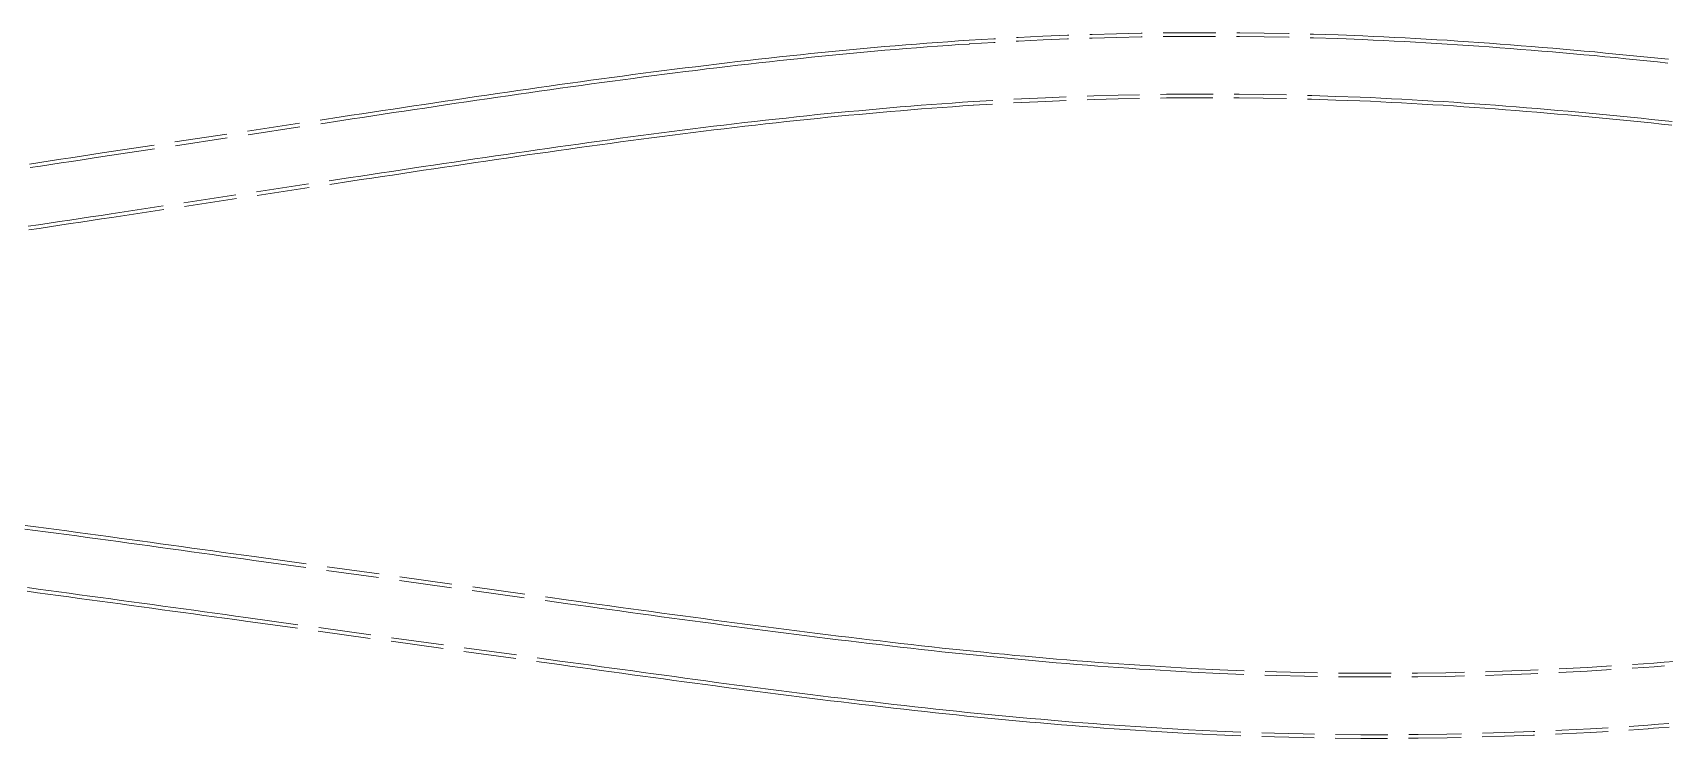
# Model space of a CAD drawing. Extents: x 0 to 531375, y 0 to 4335249.
# Drawn here: x 491483.7 to 491639.1, y 4325444.8 to 4325512 of the extents above; entities that cross this region are included whole.
import ezdxf

# ---------------------------------------------------------------- set-up
doc = ezdxf.new("R2010")
doc.units = 0
doc.linetypes.add('DASH', pattern=[0.35, 0.25, -0.1])
doc.layers.add('地铁', color=4, linetype='Continuous', lineweight=15)

# ---------------------------------------------------------------- blocks, each defined once
blk = doc.blocks.new('天津2000地铁')
at = {"layer": '地铁', "linetype": 'DASH', "ltscale": 20}
for p, q in [((-6438.51, -1726.6), (-6437.5, -1726.52)), ((-6437.5, -1726.52), (-6436.5, -1726.44)), ((-6436.5, -1726.44), (-6435.49, -1726.36)), ((-6435.49, -1726.36), (-6434.49, -1726.28)), ((-6434.49, -1726.28), (-6433.48, -1726.2)), ((-6433.48, -1726.2), (-6432.48, -1726.13)), ((-6433.46, -1726.55), (-6432.45, -1726.48)), ((-6432.48, -1726.13), (-6431.47, -1726.06)), ((-6432.45, -1726.48), (-6431.45, -1726.41)), ((-6431.47, -1726.06), (-6430.47, -1726)), ((-6431.45, -1726.41), (-6430.44, -1726.35)), ((-6392.99, -1725.93), (-6391.99, -1725.97)), ((-6392.98, -1725.58), (-6391.97, -1725.62)), ((-6391.99, -1725.97), (-6390.98, -1726.02)), ((-6391.97, -1725.62), (-6390.96, -1725.67)), ((-6390.98, -1726.02), (-6389.97, -1726.07)), ((-6390.96, -1725.67), (-6389.96, -1725.72)), ((-6389.97, -1726.07), (-6388.97, -1726.12)), ((-6389.96, -1725.72), (-6388.95, -1725.77)), ((-6388.97, -1726.12), (-6387.96, -1726.17)), ((-6388.95, -1725.77), (-6387.94, -1725.82)), ((-6387.96, -1726.17), (-6386.96, -1726.23)), ((-6387.94, -1725.82), (-6386.94, -1725.88)), ((-6386.96, -1726.23), (-6385.95, -1726.29)), ((-6386.94, -1725.88), (-6385.93, -1725.94)), ((-6385.95, -1726.29), (-6384.95, -1726.35)), ((-6385.93, -1725.94), (-6384.92, -1726)), ((-6384.95, -1726.35), (-6383.94, -1726.42)), ((-6384.92, -1726), (-6383.92, -1726.07)), ((-6383.94, -1726.42), (-6382.94, -1726.48)), ((-6383.92, -1726.07), (-6382.91, -1726.13)), ((-6382.94, -1726.48), (-6381.93, -1726.55)), ((-6382.91, -1726.13), (-6381.91, -1726.2)), ((-6381.91, -1726.2), (-6380.9, -1726.28)), ((-6380.9, -1726.28), (-6379.9, -1726.35)), ((-6379.9, -1726.35), (-6378.9, -1726.43)), ((-6378.9, -1726.43), (-6377.89, -1726.51)), ((-6377.89, -1726.51), (-6376.89, -1726.59)), ((-6453.52, -1728.15), (-6452.53, -1728.03)), ((-6452.53, -1728.03), (-6451.53, -1727.91)), ((-6451.53, -1727.91), (-6450.53, -1727.8)), ((-6450.53, -1727.8), (-6449.53, -1727.69)), ((-6450.49, -1728.15), (-6449.49, -1728.04)), ((-6449.53, -1727.69), (-6448.53, -1727.58)), ((-6449.49, -1728.04), (-6448.49, -1727.93)), ((-6448.53, -1727.58), (-6447.53, -1727.47)), ((-6448.49, -1727.93), (-6447.49, -1727.82)), ((-6447.53, -1727.47), (-6446.53, -1727.37)), ((-6447.49, -1727.82), (-6446.49, -1727.72)), ((-6446.53, -1727.37), (-6445.53, -1727.26)), ((-6446.49, -1727.72), (-6445.49, -1727.61)), ((-6445.53, -1727.26), (-6444.52, -1727.16)), ((-6445.49, -1727.61), (-6444.49, -1727.51)), ((-6444.52, -1727.16), (-6443.52, -1727.06)), ((-6444.49, -1727.51), (-6443.49, -1727.41)), ((-6443.52, -1727.06), (-6442.52, -1726.97)), ((-6443.49, -1727.41), (-6442.49, -1727.32)), ((-6442.52, -1726.97), (-6441.52, -1726.87)), ((-6442.49, -1727.32), (-6441.48, -1727.22)), ((-6441.52, -1726.87), (-6440.51, -1726.78)), ((-6441.48, -1727.22), (-6440.48, -1727.13)), ((-6440.51, -1726.78), (-6439.51, -1726.69)), ((-6440.48, -1727.13), (-6439.48, -1727.04)), ((-6439.51, -1726.69), (-6438.51, -1726.6)), ((-6439.48, -1727.04), (-6438.48, -1726.95)), ((-6438.48, -1726.95), (-6437.47, -1726.87)), ((-6437.47, -1726.87), (-6436.47, -1726.78)), ((-6436.47, -1726.78), (-6435.47, -1726.7)), ((-6435.47, -1726.7), (-6434.46, -1726.63)), ((-6434.46, -1726.63), (-6433.46, -1726.55)), ((-6381.93, -1726.55), (-6380.93, -1726.63)), ((-6380.93, -1726.63), (-6379.93, -1726.7)), ((-6379.93, -1726.7), (-6378.92, -1726.78)), ((-6378.92, -1726.78), (-6377.92, -1726.86)), ((-6377.92, -1726.86), (-6376.92, -1726.94)), ((-6376.92, -1726.94), (-6375.91, -1727.02)), ((-6376.89, -1726.59), (-6375.89, -1726.67)), ((-6375.91, -1727.02), (-6374.91, -1727.1)), ((-6375.89, -1726.67), (-6374.88, -1726.76)), ((-6374.91, -1727.1), (-6373.91, -1727.19)), ((-6374.88, -1726.76), (-6373.88, -1726.84)), ((-6373.91, -1727.19), (-6372.91, -1727.28)), ((-6373.88, -1726.84), (-6372.88, -1726.93)), ((-6372.91, -1727.28), (-6371.91, -1727.37)), ((-6372.88, -1726.93), (-6371.88, -1727.02)), ((-6371.91, -1727.37), (-6370.91, -1727.46)), ((-6371.88, -1727.02), (-6370.88, -1727.11)), ((-6370.91, -1727.46), (-6369.91, -1727.56)), ((-6370.88, -1727.11), (-6369.87, -1727.21)), ((-6369.91, -1727.56), (-6368.91, -1727.65)), ((-6369.87, -1727.21), (-6368.87, -1727.31)), ((-6368.91, -1727.65), (-6367.91, -1727.75)), ((-6368.87, -1727.31), (-6367.87, -1727.4)), ((-6367.91, -1727.75), (-6366.91, -1727.85)), ((-6367.87, -1727.4), (-6366.87, -1727.5)), ((-6366.91, -1727.85), (-6365.91, -1727.95)), ((-6366.87, -1727.5), (-6365.87, -1727.6)), ((-6365.91, -1727.95), (-6364.91, -1728.06)), ((-6365.87, -1727.6), (-6364.87, -1727.71)), ((-6364.91, -1728.06), (-6363.91, -1728.16)), ((-6364.87, -1727.71), (-6363.87, -1727.81)), ((-6465.48, -1729.67), (-6464.49, -1729.54)), ((-6464.49, -1729.54), (-6463.49, -1729.4)), ((-6463.49, -1729.4), (-6462.5, -1729.27)), ((-6463.45, -1729.75), (-6462.45, -1729.62)), ((-6462.5, -1729.27), (-6461.5, -1729.14)), ((-6462.45, -1729.62), (-6461.46, -1729.49)), ((-6461.5, -1729.14), (-6460.51, -1729.01)), ((-6461.46, -1729.49), (-6460.46, -1729.36)), ((-6460.51, -1729.01), (-6459.51, -1728.88)), ((-6460.46, -1729.36), (-6459.47, -1729.23)), ((-6459.51, -1728.88), (-6458.51, -1728.76)), ((-6459.47, -1729.23), (-6458.47, -1729.1)), ((-6458.51, -1728.76), (-6457.52, -1728.63)), ((-6458.47, -1729.1), (-6457.47, -1728.98)), ((-6457.52, -1728.63), (-6456.52, -1728.51)), ((-6457.47, -1728.98), (-6456.48, -1728.86)), ((-6456.52, -1728.51), (-6455.52, -1728.39)), ((-6456.48, -1728.86), (-6455.48, -1728.73)), ((-6455.52, -1728.39), (-6454.52, -1728.27)), ((-6455.48, -1728.73), (-6454.48, -1728.61)), ((-6454.52, -1728.27), (-6453.52, -1728.15)), ((-6454.48, -1728.61), (-6453.48, -1728.49)), ((-6453.48, -1728.49), (-6452.49, -1728.38)), ((-6452.49, -1728.38), (-6451.49, -1728.26)), ((-6451.49, -1728.26), (-6450.49, -1728.15)), ((-6476.41, -1731.22), (-6475.41, -1731.07)), ((-6475.41, -1731.07), (-6474.42, -1730.93)), ((-6474.42, -1730.93), (-6473.43, -1730.79)), ((-6474.37, -1731.28), (-6473.38, -1731.13)), ((-6473.43, -1730.79), (-6472.44, -1730.64)), ((-6473.38, -1731.13), (-6472.39, -1730.99)), ((-6472.44, -1730.64), (-6471.45, -1730.5)), ((-6472.39, -1730.99), (-6471.4, -1730.85)), ((-6471.45, -1730.5), (-6470.45, -1730.36)), ((-6471.4, -1730.85), (-6470.4, -1730.71)), ((-6470.45, -1730.36), (-6469.46, -1730.22)), ((-6470.4, -1730.71), (-6469.41, -1730.57)), ((-6469.46, -1730.22), (-6468.47, -1730.08)), ((-6469.41, -1730.57), (-6468.42, -1730.43)), ((-6468.47, -1730.08), (-6467.47, -1729.94)), ((-6468.42, -1730.43), (-6467.42, -1730.29)), ((-6467.47, -1729.94), (-6466.48, -1729.81)), ((-6467.42, -1730.29), (-6466.43, -1730.15)), ((-6466.48, -1729.81), (-6465.48, -1729.67)), ((-6466.43, -1730.15), (-6465.44, -1730.02)), ((-6465.44, -1730.02), (-6464.44, -1729.88)), ((-6464.44, -1729.88), (-6463.45, -1729.75)), ((-6487.3, -1732.84), (-6486.31, -1732.69)), ((-6486.31, -1732.69), (-6485.32, -1732.55)), ((-6485.32, -1732.55), (-6484.33, -1732.4)), ((-6485.27, -1732.89), (-6484.28, -1732.74)), ((-6484.33, -1732.4), (-6483.34, -1732.25)), ((-6484.28, -1732.74), (-6483.29, -1732.59)), ((-6483.34, -1732.25), (-6482.35, -1732.1)), ((-6483.29, -1732.59), (-6482.3, -1732.45)), ((-6482.35, -1732.1), (-6481.36, -1731.95)), ((-6482.3, -1732.45), (-6481.31, -1732.3)), ((-6481.36, -1731.95), (-6480.37, -1731.8)), ((-6481.31, -1732.3), (-6480.32, -1732.15)), ((-6480.37, -1731.8), (-6479.38, -1731.66)), ((-6480.32, -1732.15), (-6479.33, -1732)), ((-6479.38, -1731.66), (-6478.39, -1731.51)), ((-6479.33, -1732), (-6478.34, -1731.86)), ((-6478.39, -1731.51), (-6477.4, -1731.36)), ((-6478.34, -1731.86), (-6477.35, -1731.71)), ((-6477.4, -1731.36), (-6476.41, -1731.22)), ((-6477.35, -1731.71), (-6476.36, -1731.57)), ((-6476.36, -1731.57), (-6475.36, -1731.42)), ((-6475.36, -1731.42), (-6474.37, -1731.28)), ((-6441.96, -1732.79), (-6440.97, -1732.7)), ((-6440.97, -1732.7), (-6439.98, -1732.61)), ((-6439.98, -1732.61), (-6439, -1732.52)), ((-6439, -1732.52), (-6438.01, -1732.43)), ((-6438.01, -1732.43), (-6437.02, -1732.35)), ((-6437.98, -1732.78), (-6436.99, -1732.7)), ((-6437.02, -1732.35), (-6436.03, -1732.27)), ((-6436.99, -1732.7), (-6436, -1732.62)), ((-6436.03, -1732.27), (-6435.04, -1732.19)), ((-6436, -1732.62), (-6435.01, -1732.54)), ((-6435.04, -1732.19), (-6434.05, -1732.11)), ((-6435.01, -1732.54), (-6434.02, -1732.46)), ((-6434.05, -1732.11), (-6433.06, -1732.04)), ((-6434.02, -1732.46), (-6433.03, -1732.39)), ((-6433.06, -1732.04), (-6432.07, -1731.97)), ((-6433.03, -1732.39), (-6432.04, -1732.32)), ((-6432.07, -1731.97), (-6431.08, -1731.9)), ((-6432.04, -1732.32), (-6431.05, -1732.25)), ((-6431.08, -1731.9), (-6430.09, -1731.83)), ((-6431.05, -1732.25), (-6430.06, -1732.18)), ((-6393.24, -1731.77), (-6392.25, -1731.81)), ((-6393.23, -1731.42), (-6392.23, -1731.46)), ((-6392.25, -1731.81), (-6391.26, -1731.86)), ((-6392.23, -1731.46), (-6391.24, -1731.51)), ((-6391.26, -1731.86), (-6390.27, -1731.91)), ((-6391.24, -1731.51), (-6390.25, -1731.56)), ((-6390.27, -1731.91), (-6389.28, -1731.96)), ((-6390.25, -1731.56), (-6389.26, -1731.61)), ((-6389.28, -1731.96), (-6388.29, -1732.01)), ((-6389.26, -1731.61), (-6388.27, -1731.66)), ((-6388.29, -1732.01), (-6387.3, -1732.07)), ((-6388.27, -1731.66), (-6387.28, -1731.72)), ((-6387.3, -1732.07), (-6386.31, -1732.13)), ((-6387.28, -1731.72), (-6386.28, -1731.78)), ((-6386.31, -1732.13), (-6385.32, -1732.19)), ((-6386.28, -1731.78), (-6385.29, -1731.84)), ((-6385.32, -1732.19), (-6384.33, -1732.25)), ((-6385.29, -1731.84), (-6384.3, -1731.9)), ((-6384.33, -1732.25), (-6383.34, -1732.32)), ((-6384.3, -1731.9), (-6383.31, -1731.97)), ((-6383.34, -1732.32), (-6382.34, -1732.39)), ((-6383.31, -1731.97), (-6382.32, -1732.04)), ((-6382.34, -1732.39), (-6381.35, -1732.46)), ((-6382.32, -1732.04), (-6381.33, -1732.11)), ((-6381.35, -1732.46), (-6380.36, -1732.53)), ((-6381.33, -1732.11), (-6380.34, -1732.18)), ((-6380.36, -1732.53), (-6379.37, -1732.61)), ((-6380.34, -1732.18), (-6379.35, -1732.26)), ((-6379.37, -1732.61), (-6378.38, -1732.69)), ((-6379.35, -1732.26), (-6378.36, -1732.34)), ((-6378.38, -1732.69), (-6377.39, -1732.77)), ((-6378.36, -1732.34), (-6377.37, -1732.42)), ((-6377.37, -1732.42), (-6376.37, -1732.5)), ((-6376.37, -1732.5), (-6375.38, -1732.58)), ((-6375.38, -1732.58), (-6374.39, -1732.67)), ((-6374.39, -1732.67), (-6373.4, -1732.76)), ((-6513.03, -1736.73), (-6490.27, -1733.29)), ((-6512.98, -1737.08), (-6490.21, -1733.64)), ((-6490.27, -1733.29), (-6489.28, -1733.14)), ((-6490.21, -1733.64), (-6489.22, -1733.49)), ((-6489.28, -1733.14), (-6488.29, -1732.99)), ((-6489.22, -1733.49), (-6488.24, -1733.34)), ((-6488.29, -1732.99), (-6487.3, -1732.84)), ((-6488.24, -1733.34), (-6487.25, -1733.19)), ((-6487.25, -1733.19), (-6486.26, -1733.04)), ((-6486.26, -1733.04), (-6485.27, -1732.89)), ((-6455.8, -1734.31), (-6454.82, -1734.19)), ((-6454.82, -1734.19), (-6453.83, -1734.07)), ((-6453.83, -1734.07), (-6452.84, -1733.96)), ((-6453.79, -1734.42), (-6452.8, -1734.3)), ((-6452.84, -1733.96), (-6451.85, -1733.84)), ((-6452.8, -1734.3), (-6451.81, -1734.19)), ((-6451.85, -1733.84), (-6450.86, -1733.73)), ((-6451.81, -1734.19), (-6450.82, -1734.07)), ((-6450.86, -1733.73), (-6449.87, -1733.61)), ((-6450.82, -1734.07), (-6449.84, -1733.96)), ((-6449.87, -1733.61), (-6448.89, -1733.5)), ((-6449.84, -1733.96), (-6448.85, -1733.85)), ((-6448.89, -1733.5), (-6447.9, -1733.4)), ((-6448.85, -1733.85), (-6447.86, -1733.74)), ((-6447.9, -1733.4), (-6446.91, -1733.29)), ((-6447.86, -1733.74), (-6446.87, -1733.64)), ((-6446.91, -1733.29), (-6445.92, -1733.19)), ((-6446.87, -1733.64), (-6445.88, -1733.53)), ((-6445.92, -1733.19), (-6444.93, -1733.08)), ((-6445.88, -1733.53), (-6444.89, -1733.43)), ((-6444.93, -1733.08), (-6443.94, -1732.98)), ((-6444.89, -1733.43), (-6443.91, -1733.33)), ((-6443.94, -1732.98), (-6442.95, -1732.89)), ((-6443.91, -1733.33), (-6442.92, -1733.23)), ((-6442.95, -1732.89), (-6441.96, -1732.79)), ((-6442.92, -1733.23), (-6441.93, -1733.14)), ((-6441.93, -1733.14), (-6440.94, -1733.05)), ((-6440.94, -1733.05), (-6439.95, -1732.96)), ((-6439.95, -1732.96), (-6438.96, -1732.87)), ((-6438.96, -1732.87), (-6437.98, -1732.78)), ((-6377.39, -1732.77), (-6376.4, -1732.85)), ((-6376.4, -1732.85), (-6375.41, -1732.93)), ((-6375.41, -1732.93), (-6374.42, -1733.02)), ((-6374.42, -1733.02), (-6373.43, -1733.11)), ((-6373.43, -1733.11), (-6372.44, -1733.2)), ((-6373.4, -1732.76), (-6372.41, -1732.85)), ((-6372.44, -1733.2), (-6371.45, -1733.29)), ((-6372.41, -1732.85), (-6371.42, -1732.94)), ((-6371.45, -1733.29), (-6370.46, -1733.38)), ((-6371.42, -1732.94), (-6370.43, -1733.03)), ((-6370.46, -1733.38), (-6369.47, -1733.48)), ((-6370.43, -1733.03), (-6369.44, -1733.13)), ((-6369.47, -1733.48), (-6368.48, -1733.57)), ((-6369.44, -1733.13), (-6368.45, -1733.23)), ((-6368.48, -1733.57), (-6367.49, -1733.67)), ((-6368.45, -1733.23), (-6367.46, -1733.32)), ((-6367.49, -1733.67), (-6366.5, -1733.77)), ((-6367.46, -1733.32), (-6366.47, -1733.42)), ((-6366.5, -1733.77), (-6365.51, -1733.87)), ((-6366.47, -1733.42), (-6365.48, -1733.53)), ((-6365.51, -1733.87), (-6364.52, -1733.98)), ((-6365.48, -1733.53), (-6364.49, -1733.63)), ((-6364.52, -1733.98), (-6363.53, -1734.08)), ((-6364.49, -1733.63), (-6363.5, -1733.73)), ((-6467.66, -1735.88), (-6466.67, -1735.74)), ((-6466.67, -1735.74), (-6465.68, -1735.6)), ((-6465.68, -1735.6), (-6464.69, -1735.47)), ((-6465.63, -1735.95), (-6464.65, -1735.82)), ((-6464.69, -1735.47), (-6463.71, -1735.33)), ((-6464.65, -1735.82), (-6463.66, -1735.68)), ((-6463.71, -1735.33), (-6462.72, -1735.2)), ((-6463.66, -1735.68), (-6462.67, -1735.55)), ((-6462.72, -1735.2), (-6461.73, -1735.07)), ((-6462.67, -1735.55), (-6461.69, -1735.42)), ((-6461.73, -1735.07), (-6460.74, -1734.94)), ((-6461.69, -1735.42), (-6460.7, -1735.29)), ((-6460.74, -1734.94), (-6459.76, -1734.81)), ((-6460.7, -1735.29), (-6459.71, -1735.16)), ((-6459.76, -1734.81), (-6458.77, -1734.69)), ((-6459.71, -1735.16), (-6458.72, -1735.03)), ((-6458.77, -1734.69), (-6457.78, -1734.56)), ((-6458.72, -1735.03), (-6457.74, -1734.91)), ((-6457.78, -1734.56), (-6456.79, -1734.44)), ((-6457.74, -1734.91), (-6456.75, -1734.78)), ((-6456.79, -1734.44), (-6455.8, -1734.31)), ((-6456.75, -1734.78), (-6455.76, -1734.66)), ((-6455.76, -1734.66), (-6454.77, -1734.54)), ((-6454.77, -1734.54), (-6453.79, -1734.42)), ((-6517.97, -1737.48), (-6516.98, -1737.33)), ((-6516.98, -1737.33), (-6516, -1737.18)), ((-6516, -1737.18), (-6515.01, -1737.03)), ((-6515.94, -1737.53), (-6514.95, -1737.38)), ((-6515.01, -1737.03), (-6514.02, -1736.88)), ((-6514.95, -1737.38), (-6513.97, -1737.23)), ((-6514.02, -1736.88), (-6513.03, -1736.73)), ((-6513.97, -1737.23), (-6512.98, -1737.08)), ((-6478.52, -1737.44), (-6477.53, -1737.3)), ((-6477.53, -1737.3), (-6476.54, -1737.15)), ((-6476.54, -1737.15), (-6475.56, -1737.01)), ((-6476.49, -1737.5), (-6475.51, -1737.35)), ((-6475.56, -1737.01), (-6474.57, -1736.86)), ((-6475.51, -1737.35), (-6474.52, -1737.21)), ((-6474.57, -1736.86), (-6473.58, -1736.72)), ((-6474.52, -1737.21), (-6473.53, -1737.07)), ((-6473.58, -1736.72), (-6472.59, -1736.58)), ((-6473.53, -1737.07), (-6472.54, -1736.92)), ((-6472.59, -1736.58), (-6471.61, -1736.44)), ((-6472.54, -1736.92), (-6471.56, -1736.78)), ((-6471.61, -1736.44), (-6470.62, -1736.29)), ((-6471.56, -1736.78), (-6470.57, -1736.64)), ((-6470.62, -1736.29), (-6469.63, -1736.15)), ((-6470.57, -1736.64), (-6469.58, -1736.5)), ((-6469.63, -1736.15), (-6468.64, -1736.01)), ((-6469.58, -1736.5), (-6468.59, -1736.36)), ((-6468.64, -1736.01), (-6467.66, -1735.88)), ((-6468.59, -1736.36), (-6467.61, -1736.22)), ((-6467.61, -1736.22), (-6466.62, -1736.09)), ((-6466.62, -1736.09), (-6465.63, -1735.95)), ((-6519.95, -1737.78), (-6518.96, -1737.63)), ((-6519.9, -1738.12), (-6518.91, -1737.98)), ((-6518.96, -1737.63), (-6517.97, -1737.48)), ((-6518.91, -1737.98), (-6517.92, -1737.83)), ((-6517.92, -1737.83), (-6516.93, -1737.68)), ((-6516.93, -1737.68), (-6515.94, -1737.53)), ((-6489.39, -1739.08), (-6488.4, -1738.93)), ((-6488.4, -1738.93), (-6487.41, -1738.78)), ((-6487.41, -1738.78), (-6486.43, -1738.63)), ((-6486.43, -1738.63), (-6485.44, -1738.48)), ((-6486.37, -1738.97), (-6485.38, -1738.83)), ((-6485.44, -1738.48), (-6484.45, -1738.33)), ((-6485.38, -1738.83), (-6484.4, -1738.68)), ((-6484.45, -1738.33), (-6483.46, -1738.18)), ((-6484.4, -1738.68), (-6483.41, -1738.53)), ((-6483.46, -1738.18), (-6482.47, -1738.03)), ((-6483.41, -1738.53), (-6482.42, -1738.38)), ((-6482.47, -1738.03), (-6481.48, -1737.89)), ((-6482.42, -1738.38), (-6481.43, -1738.23)), ((-6481.48, -1737.89), (-6480.5, -1737.74)), ((-6481.43, -1738.23), (-6480.44, -1738.08)), ((-6480.5, -1737.74), (-6479.51, -1737.59)), ((-6480.44, -1738.08), (-6479.46, -1737.94)), ((-6479.51, -1737.59), (-6478.52, -1737.44)), ((-6479.46, -1737.94), (-6478.47, -1737.79)), ((-6478.47, -1737.79), (-6477.48, -1737.64)), ((-6477.48, -1737.64), (-6476.49, -1737.5)), ((-6512.16, -1742.52), (-6489.39, -1739.08)), ((-6512.1, -1742.86), (-6489.34, -1739.42)), ((-6489.34, -1739.42), (-6488.35, -1739.27)), ((-6488.35, -1739.27), (-6487.36, -1739.12)), ((-6487.36, -1739.12), (-6486.37, -1738.97)), ((-6520.07, -1743.71), (-6519.08, -1743.56)), ((-6519.08, -1743.56), (-6518.09, -1743.41)), ((-6518.09, -1743.41), (-6517.1, -1743.26)), ((-6518.04, -1743.76), (-6517.05, -1743.61)), ((-6517.1, -1743.26), (-6516.11, -1743.12)), ((-6517.05, -1743.61), (-6516.06, -1743.46)), ((-6516.11, -1743.12), (-6515.12, -1742.97)), ((-6516.06, -1743.46), (-6515.07, -1743.31)), ((-6515.12, -1742.97), (-6514.13, -1742.82)), ((-6515.07, -1743.31), (-6514.08, -1743.16)), ((-6514.13, -1742.82), (-6513.14, -1742.67)), ((-6514.08, -1743.16), (-6513.09, -1743.01)), ((-6513.14, -1742.67), (-6512.16, -1742.52)), ((-6513.09, -1743.01), (-6512.1, -1742.86)), ((-6520.02, -1744.06), (-6519.03, -1743.91)), ((-6519.03, -1743.91), (-6518.04, -1743.76)), ((-6520.4, -1772.55), (-6519.41, -1772.68)), ((-6520.36, -1772.2), (-6519.36, -1772.33)), ((-6519.41, -1772.68), (-6518.42, -1772.81)), ((-6519.36, -1772.33), (-6518.37, -1772.47)), ((-6518.42, -1772.81), (-6517.42, -1772.95)), ((-6518.37, -1772.47), (-6517.38, -1772.6)), ((-6517.42, -1772.95), (-6516.43, -1773.08)), ((-6517.38, -1772.6), (-6516.38, -1772.73)), ((-6516.43, -1773.08), (-6515.44, -1773.21)), ((-6516.38, -1772.73), (-6515.39, -1772.87)), ((-6515.39, -1772.87), (-6514.4, -1773)), ((-6514.4, -1773), (-6513.41, -1773.14)), ((-6513.41, -1773.14), (-6512.42, -1773.27)), ((-6515.44, -1773.21), (-6514.45, -1773.35)), ((-6514.45, -1773.35), (-6513.45, -1773.48)), ((-6513.45, -1773.48), (-6512.46, -1773.62)), ((-6512.46, -1773.62), (-6511.47, -1773.75)), ((-6512.42, -1773.27), (-6511.42, -1773.41)), ((-6511.47, -1773.75), (-6510.48, -1773.89)), ((-6511.42, -1773.41), (-6510.43, -1773.54)), ((-6510.48, -1773.89), (-6509.49, -1774.02)), ((-6510.43, -1773.54), (-6509.44, -1773.68)), ((-6509.49, -1774.02), (-6508.5, -1774.16)), ((-6509.44, -1773.68), (-6508.45, -1773.81)), ((-6508.5, -1774.16), (-6507.51, -1774.3)), ((-6508.45, -1773.81), (-6507.46, -1773.95)), ((-6507.51, -1774.3), (-6506.51, -1774.43)), ((-6507.46, -1773.95), (-6506.47, -1774.09)), ((-6506.51, -1774.43), (-6505.52, -1774.57)), ((-6506.47, -1774.09), (-6505.48, -1774.22)), ((-6505.52, -1774.57), (-6504.53, -1774.71)), ((-6505.48, -1774.22), (-6504.48, -1774.36)), ((-6504.53, -1774.71), (-6503.54, -1774.84)), ((-6504.48, -1774.36), (-6503.49, -1774.5)), ((-6503.49, -1774.5), (-6502.5, -1774.63)), ((-6502.5, -1774.63), (-6501.51, -1774.77)), ((-6503.54, -1774.84), (-6502.55, -1774.98)), ((-6502.55, -1774.98), (-6501.56, -1775.12)), ((-6501.56, -1775.12), (-6500.57, -1775.25)), ((-6501.51, -1774.77), (-6500.52, -1774.91)), ((-6500.57, -1775.25), (-6499.58, -1775.39)), ((-6500.52, -1774.91), (-6499.53, -1775.04)), ((-6499.58, -1775.39), (-6498.59, -1775.53)), ((-6499.53, -1775.04), (-6498.54, -1775.18)), ((-6498.59, -1775.53), (-6468.68, -1779.67)), ((-6498.54, -1775.18), (-6468.63, -1779.32)), ((-6520.18, -1778.48), (-6519.19, -1778.61)), ((-6520.13, -1778.13), (-6519.14, -1778.27)), ((-6519.19, -1778.61), (-6518.2, -1778.75)), ((-6519.14, -1778.27), (-6518.15, -1778.4)), ((-6518.2, -1778.75), (-6517.21, -1778.88)), ((-6518.15, -1778.4), (-6517.16, -1778.53)), ((-6517.21, -1778.88), (-6516.22, -1779.01)), ((-6517.16, -1778.53), (-6516.17, -1778.66)), ((-6516.22, -1779.01), (-6515.23, -1779.15)), ((-6516.17, -1778.66), (-6515.18, -1778.8)), ((-6515.23, -1779.15), (-6514.24, -1779.28)), ((-6515.18, -1778.8), (-6514.19, -1778.93)), ((-6514.24, -1779.28), (-6513.25, -1779.41)), ((-6514.19, -1778.93), (-6513.2, -1779.07)), ((-6513.2, -1779.07), (-6512.21, -1779.2)), ((-6512.21, -1779.2), (-6511.22, -1779.34)), ((-6511.22, -1779.34), (-6510.23, -1779.47)), ((-6468.63, -1779.32), (-6467.64, -1779.46)), ((-6513.25, -1779.41), (-6512.26, -1779.55)), ((-6512.26, -1779.55), (-6511.27, -1779.68)), ((-6511.27, -1779.68), (-6510.28, -1779.82)), ((-6510.28, -1779.82), (-6509.29, -1779.96)), ((-6510.23, -1779.47), (-6509.24, -1779.61)), ((-6509.29, -1779.96), (-6508.3, -1780.09)), ((-6509.24, -1779.61), (-6508.25, -1779.74)), ((-6508.3, -1780.09), (-6507.31, -1780.23)), ((-6508.25, -1779.74), (-6507.26, -1779.88)), ((-6507.31, -1780.23), (-6506.32, -1780.36)), ((-6507.26, -1779.88), (-6506.27, -1780.02)), ((-6506.32, -1780.36), (-6505.33, -1780.5)), ((-6506.27, -1780.02), (-6505.28, -1780.15)), ((-6505.33, -1780.5), (-6504.34, -1780.64)), ((-6505.28, -1780.15), (-6504.29, -1780.29)), ((-6504.34, -1780.64), (-6503.35, -1780.77)), ((-6504.29, -1780.29), (-6503.3, -1780.43)), ((-6503.35, -1780.77), (-6502.36, -1780.91)), ((-6503.3, -1780.43), (-6502.31, -1780.56)), ((-6502.36, -1780.91), (-6501.37, -1781.05)), ((-6502.31, -1780.56), (-6501.32, -1780.7)), ((-6501.32, -1780.7), (-6500.33, -1780.84)), ((-6500.33, -1780.84), (-6499.34, -1780.98)), ((-6468.68, -1779.67), (-6467.69, -1779.8)), ((-6467.69, -1779.8), (-6466.7, -1779.94)), ((-6467.64, -1779.46), (-6466.65, -1779.6)), ((-6466.7, -1779.94), (-6465.71, -1780.08)), ((-6466.65, -1779.6), (-6465.66, -1779.73)), ((-6465.71, -1780.08), (-6464.72, -1780.22)), ((-6465.66, -1779.73), (-6464.67, -1779.87)), ((-6464.72, -1780.22), (-6463.73, -1780.35)), ((-6464.67, -1779.87), (-6463.68, -1780.01)), ((-6463.73, -1780.35), (-6462.74, -1780.49)), ((-6463.68, -1780.01), (-6462.69, -1780.14)), ((-6462.74, -1780.49), (-6461.75, -1780.62)), ((-6462.69, -1780.14), (-6461.7, -1780.28)), ((-6461.75, -1780.62), (-6460.76, -1780.76)), ((-6461.7, -1780.28), (-6460.71, -1780.41)), ((-6460.76, -1780.76), (-6459.77, -1780.9)), ((-6460.71, -1780.41), (-6459.72, -1780.55)), ((-6459.77, -1780.9), (-6458.78, -1781.03)), ((-6459.72, -1780.55), (-6458.73, -1780.68)), ((-6458.73, -1780.68), (-6457.74, -1780.82)), ((-6457.74, -1780.82), (-6456.75, -1780.95)), ((-6501.37, -1781.05), (-6500.38, -1781.18)), ((-6500.38, -1781.18), (-6499.39, -1781.32)), ((-6499.39, -1781.32), (-6469.48, -1785.46)), ((-6499.34, -1780.98), (-6469.44, -1785.12)), ((-6458.78, -1781.03), (-6457.79, -1781.16)), ((-6457.79, -1781.16), (-6456.8, -1781.3)), ((-6456.8, -1781.3), (-6455.81, -1781.43)), ((-6456.75, -1780.95), (-6455.77, -1781.08)), ((-6455.81, -1781.43), (-6454.82, -1781.56)), ((-6455.77, -1781.08), (-6454.78, -1781.22)), ((-6454.82, -1781.56), (-6453.83, -1781.7)), ((-6454.78, -1781.22), (-6453.79, -1781.35)), ((-6453.83, -1781.7), (-6452.84, -1781.83)), ((-6453.79, -1781.35), (-6452.8, -1781.48)), ((-6452.84, -1781.83), (-6451.85, -1781.96)), ((-6452.8, -1781.48), (-6451.81, -1781.61)), ((-6451.85, -1781.96), (-6450.86, -1782.09)), ((-6451.81, -1781.61), (-6450.82, -1781.74)), ((-6450.86, -1782.09), (-6449.88, -1782.22)), ((-6450.82, -1781.74), (-6449.83, -1781.87)), ((-6449.88, -1782.22), (-6448.89, -1782.34)), ((-6449.83, -1781.87), (-6448.84, -1782)), ((-6448.89, -1782.34), (-6447.9, -1782.47)), ((-6448.84, -1782), (-6447.85, -1782.12)), ((-6447.9, -1782.47), (-6446.91, -1782.6)), ((-6447.85, -1782.12), (-6446.87, -1782.25)), ((-6446.87, -1782.25), (-6445.88, -1782.37)), ((-6445.88, -1782.37), (-6444.89, -1782.5)), ((-6446.91, -1782.6), (-6445.92, -1782.72)), ((-6445.92, -1782.72), (-6444.93, -1782.85)), ((-6444.93, -1782.85), (-6443.94, -1782.97)), ((-6444.89, -1782.5), (-6443.9, -1782.62)), ((-6443.94, -1782.97), (-6442.95, -1783.09)), ((-6443.9, -1782.62), (-6442.91, -1782.74)), ((-6442.95, -1783.09), (-6441.96, -1783.21)), ((-6442.91, -1782.74), (-6441.92, -1782.86)), ((-6441.96, -1783.21), (-6440.97, -1783.33)), ((-6441.92, -1782.86), (-6440.93, -1782.98)), ((-6440.97, -1783.33), (-6439.98, -1783.45)), ((-6440.93, -1782.98), (-6439.94, -1783.1)), ((-6439.98, -1783.45), (-6439, -1783.56)), ((-6439.94, -1783.1), (-6438.95, -1783.21)), ((-6439, -1783.56), (-6438.01, -1783.68)), ((-6438.95, -1783.21), (-6437.97, -1783.33)), ((-6438.01, -1783.68), (-6437.02, -1783.79)), ((-6437.97, -1783.33), (-6436.98, -1783.44)), ((-6437.02, -1783.79), (-6436.03, -1783.9)), ((-6436.98, -1783.44), (-6435.99, -1783.55)), ((-6436.03, -1783.9), (-6435.04, -1784.01)), ((-6435.99, -1783.55), (-6435, -1783.66)), ((-6435.04, -1784.01), (-6434.05, -1784.12)), ((-6435, -1783.66), (-6434.01, -1783.77)), ((-6434.01, -1783.77), (-6433.02, -1783.88)), ((-6433.02, -1783.88), (-6432.03, -1783.98)), ((-6432.03, -1783.98), (-6431.04, -1784.09)), ((-6469.48, -1785.46), (-6468.49, -1785.6)), ((-6469.44, -1785.12), (-6468.44, -1785.25)), ((-6468.44, -1785.25), (-6467.45, -1785.39)), ((-6467.45, -1785.39), (-6466.46, -1785.53)), ((-6466.46, -1785.53), (-6465.47, -1785.66)), ((-6434.05, -1784.12), (-6433.06, -1784.23)), ((-6433.06, -1784.23), (-6432.07, -1784.33)), ((-6432.07, -1784.33), (-6431.08, -1784.44)), ((-6431.08, -1784.44), (-6430.09, -1784.54)), ((-6431.04, -1784.09), (-6430.05, -1784.19)), ((-6430.09, -1784.54), (-6429.1, -1784.64)), ((-6430.05, -1784.19), (-6429.06, -1784.29)), ((-6429.1, -1784.64), (-6428.11, -1784.73)), ((-6429.06, -1784.29), (-6428.08, -1784.39)), ((-6428.11, -1784.73), (-6427.12, -1784.83)), ((-6428.08, -1784.39), (-6427.09, -1784.48)), ((-6427.12, -1784.83), (-6426.13, -1784.92)), ((-6427.09, -1784.48), (-6426.1, -1784.58)), ((-6426.13, -1784.92), (-6425.14, -1785.02)), ((-6426.1, -1784.58), (-6425.11, -1784.67)), ((-6425.14, -1785.02), (-6424.15, -1785.11)), ((-6425.11, -1784.67), (-6424.12, -1784.76)), ((-6424.15, -1785.11), (-6423.16, -1785.19)), ((-6424.12, -1784.76), (-6423.13, -1784.84)), ((-6423.16, -1785.19), (-6422.17, -1785.28)), ((-6423.13, -1784.84), (-6422.14, -1784.93)), ((-6422.17, -1785.28), (-6421.18, -1785.36)), ((-6422.14, -1784.93), (-6421.15, -1785.01)), ((-6421.18, -1785.36), (-6420.19, -1785.44)), ((-6421.15, -1785.01), (-6420.16, -1785.09)), ((-6420.19, -1785.44), (-6419.2, -1785.52)), ((-6420.16, -1785.09), (-6419.17, -1785.17)), ((-6419.2, -1785.52), (-6418.21, -1785.6)), ((-6419.17, -1785.17), (-6418.18, -1785.25)), ((-6418.18, -1785.25), (-6417.19, -1785.32)), ((-6417.19, -1785.32), (-6416.2, -1785.39)), ((-6416.2, -1785.39), (-6415.21, -1785.46)), ((-6415.21, -1785.46), (-6414.22, -1785.53)), ((-6414.22, -1785.53), (-6413.23, -1785.59)), ((-6366.24, -1785.38), (-6365.25, -1785.31)), ((-6365.25, -1785.31), (-6364.26, -1785.23)), ((-6365.22, -1785.66), (-6364.24, -1785.58)), ((-6364.26, -1785.23), (-6363.27, -1785.15)), ((-6468.49, -1785.6), (-6467.5, -1785.74)), ((-6467.5, -1785.74), (-6466.51, -1785.87)), ((-6466.51, -1785.87), (-6465.52, -1786.01)), ((-6465.52, -1786.01), (-6464.53, -1786.15)), ((-6465.47, -1785.66), (-6464.48, -1785.8)), ((-6464.53, -1786.15), (-6463.54, -1786.28)), ((-6464.48, -1785.8), (-6463.49, -1785.94)), ((-6463.54, -1786.28), (-6462.55, -1786.42)), ((-6463.49, -1785.94), (-6462.5, -1786.07)), ((-6462.55, -1786.42), (-6461.55, -1786.56)), ((-6462.5, -1786.07), (-6461.51, -1786.21)), ((-6461.55, -1786.56), (-6460.56, -1786.69)), ((-6461.51, -1786.21), (-6460.52, -1786.34)), ((-6460.56, -1786.69), (-6459.57, -1786.83)), ((-6460.52, -1786.34), (-6459.52, -1786.48)), ((-6459.57, -1786.83), (-6458.58, -1786.96)), ((-6459.52, -1786.48), (-6458.53, -1786.61)), ((-6458.58, -1786.96), (-6457.59, -1787.1)), ((-6458.53, -1786.61), (-6457.54, -1786.75)), ((-6457.59, -1787.1), (-6456.59, -1787.23)), ((-6457.54, -1786.75), (-6456.55, -1786.88)), ((-6456.55, -1786.88), (-6455.55, -1787.02)), ((-6455.55, -1787.02), (-6454.56, -1787.15)), ((-6418.21, -1785.6), (-6417.22, -1785.67)), ((-6417.22, -1785.67), (-6416.23, -1785.74)), ((-6416.23, -1785.74), (-6415.24, -1785.81)), ((-6415.24, -1785.81), (-6414.25, -1785.88)), ((-6414.25, -1785.88), (-6413.25, -1785.94)), ((-6413.25, -1785.94), (-6412.26, -1786)), ((-6413.23, -1785.59), (-6412.24, -1785.65)), ((-6412.26, -1786), (-6411.27, -1786.06)), ((-6412.24, -1785.65), (-6411.25, -1785.71)), ((-6411.27, -1786.06), (-6410.28, -1786.12)), ((-6411.25, -1785.71), (-6410.26, -1785.77)), ((-6410.28, -1786.12), (-6409.29, -1786.17)), ((-6410.26, -1785.77), (-6409.27, -1785.82)), ((-6366.22, -1785.73), (-6365.22, -1785.66)), ((-6456.59, -1787.23), (-6455.6, -1787.36)), ((-6455.6, -1787.36), (-6454.61, -1787.49)), ((-6454.61, -1787.49), (-6453.61, -1787.63)), ((-6454.56, -1787.15), (-6453.57, -1787.28)), ((-6453.61, -1787.63), (-6452.62, -1787.76)), ((-6453.57, -1787.28), (-6452.57, -1787.41)), ((-6452.62, -1787.76), (-6451.62, -1787.89)), ((-6452.57, -1787.41), (-6451.58, -1787.54)), ((-6451.62, -1787.89), (-6450.63, -1788.02)), ((-6451.58, -1787.54), (-6450.59, -1787.67)), ((-6450.63, -1788.02), (-6449.64, -1788.15)), ((-6450.59, -1787.67), (-6449.59, -1787.8)), ((-6449.64, -1788.15), (-6448.64, -1788.27)), ((-6449.59, -1787.8), (-6448.6, -1787.93)), ((-6448.64, -1788.27), (-6447.64, -1788.4)), ((-6448.6, -1787.93), (-6447.6, -1788.05)), ((-6447.64, -1788.4), (-6446.65, -1788.53)), ((-6447.6, -1788.05), (-6446.61, -1788.18)), ((-6446.65, -1788.53), (-6445.65, -1788.65)), ((-6446.61, -1788.18), (-6445.61, -1788.3)), ((-6445.65, -1788.65), (-6444.66, -1788.77)), ((-6445.61, -1788.3), (-6444.61, -1788.43)), ((-6444.61, -1788.43), (-6443.62, -1788.55)), ((-6443.62, -1788.55), (-6442.62, -1788.67)), ((-6442.62, -1788.67), (-6441.63, -1788.79)), ((-6444.66, -1788.77), (-6443.66, -1788.9)), ((-6443.66, -1788.9), (-6442.66, -1789.02)), ((-6442.66, -1789.02), (-6441.67, -1789.14)), ((-6441.67, -1789.14), (-6440.67, -1789.26)), ((-6441.63, -1788.79), (-6440.63, -1788.91)), ((-6440.67, -1789.26), (-6439.67, -1789.37)), ((-6440.63, -1788.91), (-6439.63, -1789.02)), ((-6439.67, -1789.37), (-6438.68, -1789.49)), ((-6439.63, -1789.02), (-6438.64, -1789.14)), ((-6438.68, -1789.49), (-6437.68, -1789.6)), ((-6438.64, -1789.14), (-6437.64, -1789.25)), ((-6437.68, -1789.6), (-6436.68, -1789.71)), ((-6437.64, -1789.25), (-6436.64, -1789.37)), ((-6436.68, -1789.71), (-6435.68, -1789.83)), ((-6436.64, -1789.37), (-6435.64, -1789.48)), ((-6435.68, -1789.83), (-6434.68, -1789.94)), ((-6435.64, -1789.48), (-6434.64, -1789.59)), ((-6434.68, -1789.94), (-6433.68, -1790.04)), ((-6434.64, -1789.59), (-6433.64, -1789.7)), ((-6433.68, -1790.04), (-6432.68, -1790.15)), ((-6433.64, -1789.7), (-6432.64, -1789.8)), ((-6432.68, -1790.15), (-6431.68, -1790.25)), ((-6432.64, -1789.8), (-6431.65, -1789.91)), ((-6431.65, -1789.91), (-6430.65, -1790.01)), ((-6430.65, -1790.01), (-6429.65, -1790.11)), ((-6429.65, -1790.11), (-6428.65, -1790.21)), ((-6428.65, -1790.21), (-6427.64, -1790.31)), ((-6431.68, -1790.25), (-6430.68, -1790.36)), ((-6430.68, -1790.36), (-6429.68, -1790.46)), ((-6429.68, -1790.46), (-6428.68, -1790.56)), ((-6428.68, -1790.56), (-6427.68, -1790.65)), ((-6427.68, -1790.65), (-6426.68, -1790.75)), ((-6427.64, -1790.31), (-6426.64, -1790.4)), ((-6426.68, -1790.75), (-6425.67, -1790.84)), ((-6426.64, -1790.4), (-6425.64, -1790.49)), ((-6425.67, -1790.84), (-6424.67, -1790.93)), ((-6425.64, -1790.49), (-6424.64, -1790.58)), ((-6424.67, -1790.93), (-6423.67, -1791.02)), ((-6424.64, -1790.58), (-6423.64, -1790.67)), ((-6423.67, -1791.02), (-6422.67, -1791.11)), ((-6423.64, -1790.67), (-6422.64, -1790.76)), ((-6422.67, -1791.11), (-6421.66, -1791.19)), ((-6422.64, -1790.76), (-6421.63, -1790.84)), ((-6421.66, -1791.19), (-6420.66, -1791.27)), ((-6421.63, -1790.84), (-6420.63, -1790.93)), ((-6420.66, -1791.27), (-6419.65, -1791.35)), ((-6420.63, -1790.93), (-6419.63, -1791.01)), ((-6419.65, -1791.35), (-6418.65, -1791.43)), ((-6419.63, -1791.01), (-6418.62, -1791.08)), ((-6418.65, -1791.43), (-6417.64, -1791.51)), ((-6418.62, -1791.08), (-6417.62, -1791.16)), ((-6417.64, -1791.51), (-6416.64, -1791.58)), ((-6417.62, -1791.16), (-6416.61, -1791.23)), ((-6416.64, -1791.58), (-6415.63, -1791.65)), ((-6416.61, -1791.23), (-6415.61, -1791.3)), ((-6415.63, -1791.65), (-6414.63, -1791.72)), ((-6415.61, -1791.3), (-6414.61, -1791.37)), ((-6414.63, -1791.72), (-6413.62, -1791.78)), ((-6414.61, -1791.37), (-6413.6, -1791.43)), ((-6413.62, -1791.78), (-6412.62, -1791.84)), ((-6413.6, -1791.43), (-6412.59, -1791.49)), ((-6412.59, -1791.49), (-6411.59, -1791.55)), ((-6411.59, -1791.55), (-6410.58, -1791.61)), ((-6410.58, -1791.61), (-6409.58, -1791.66)), ((-6365.82, -1791.22), (-6364.81, -1791.14)), ((-6365.79, -1791.56), (-6364.79, -1791.49)), ((-6364.81, -1791.14), (-6363.81, -1791.06)), ((-6364.79, -1791.49), (-6363.78, -1791.41)), ((-6412.62, -1791.84), (-6411.61, -1791.9)), ((-6411.61, -1791.9), (-6410.6, -1791.96)), ((-6410.6, -1791.96), (-6409.6, -1792.01))]:
    blk.add_line(p, q, dxfattribs=at)
for centre, radius, start, end in [((-6407.77, -2078.37), 353.1, 87.5989, 93.6852), ((-6407.77, -2078.37), 352.75, 87.5989, 93.6852), ((-6407.77, -2078.37), 347.25, 87.5996, 93.6845), ((-6407.77, -2078.37), 346.9, 87.5996, 93.6845), ((-6391.29, -1439.39), 346.9, 267.0292, 274.1411), ((-6391.29, -1439.39), 347.25, 267.0292, 274.1412), ((-6391.29, -1439.39), 353.1, 267.0285, 274.1418), ((-6391.29, -1439.39), 352.75, 267.0286, 274.1418)]:
    blk.add_arc(centre, radius, start, end, dxfattribs=at)

msp = doc.modelspace()

# ---------------------------------------------------------------- block references
at = {"layer": '地铁', "color": 1}
msp.add_blockref('天津2000地铁', (498003.38431, 4327237.28522), dxfattribs=at)

doc.saveas('drawing.dxf')
